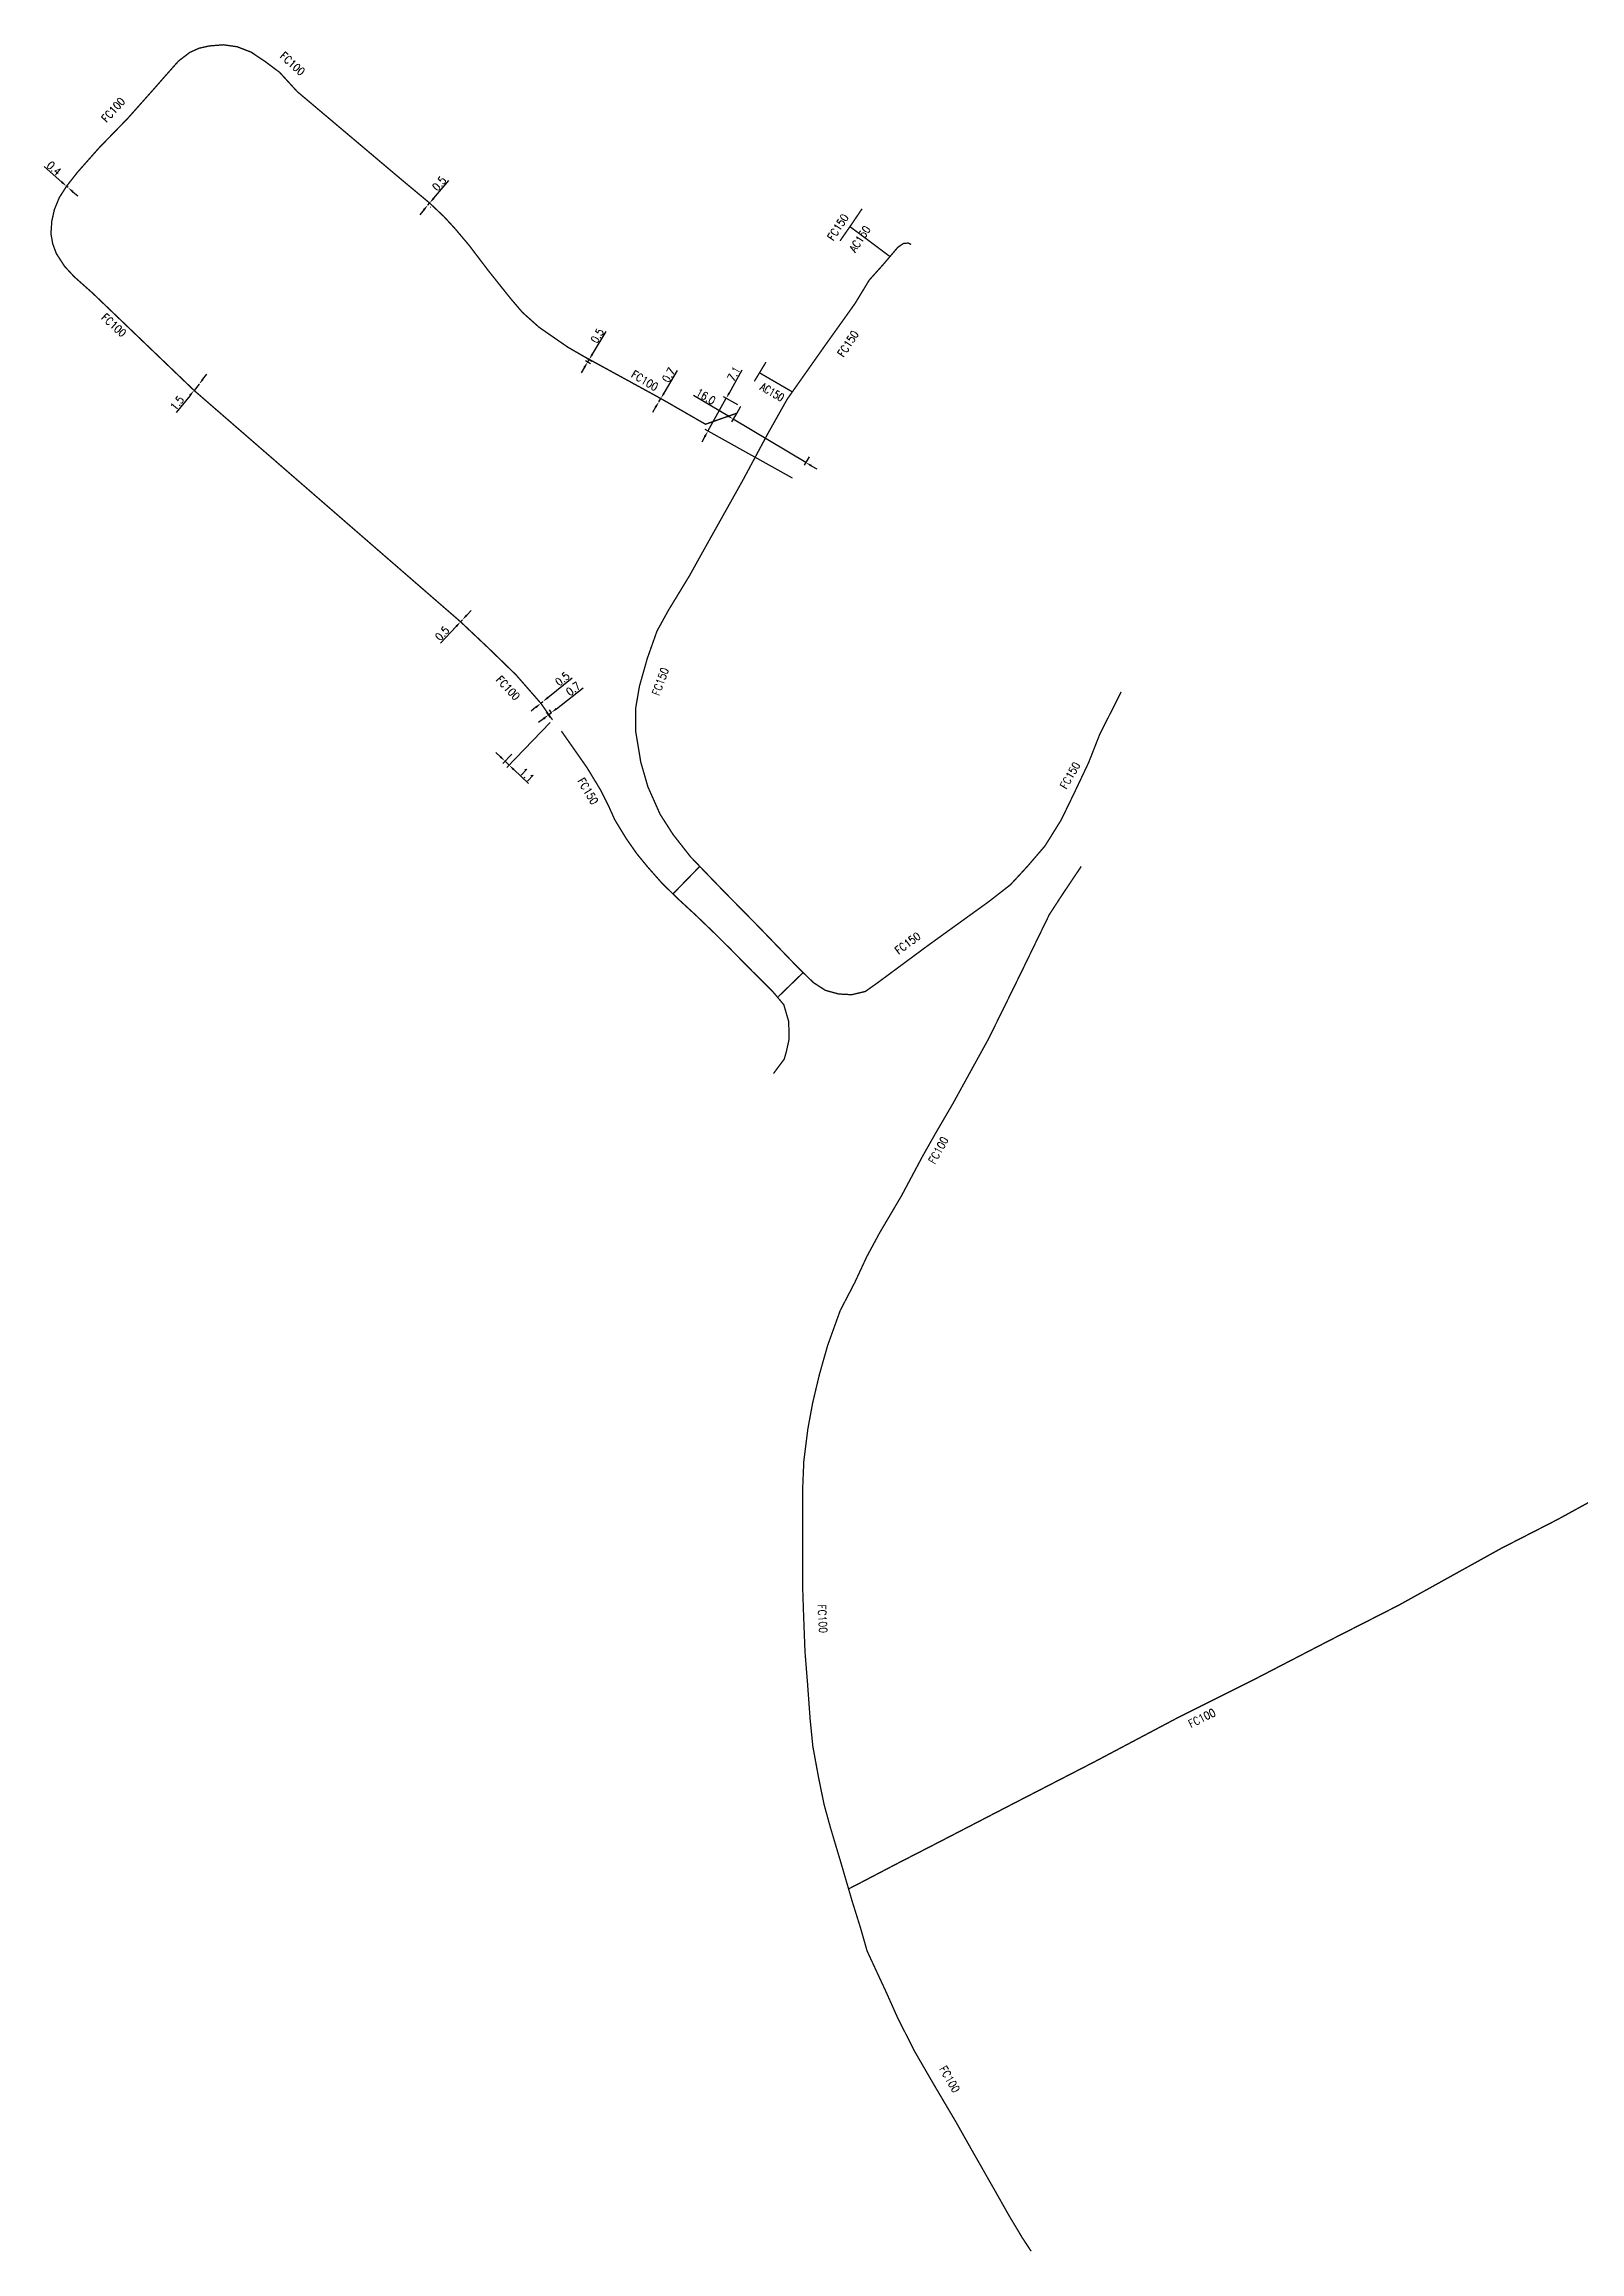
# Model space of a CAD drawing. Header units: millimetres. Extents: x 159000 to 160000, y 157069 to 157880.
# Drawn here: x 159419.1 to 159709.6, y 157068.9 to 157486.6 of the extents above; entities that cross this region are included whole.
import ezdxf
from ezdxf.enums import TextEntityAlignment as Align

# ---------------------------------------------------------------- set-up
doc = ezdxf.new("R2010")
doc.units = ezdxf.units.MM
doc.layers.get('DEFPOINTS').update_dxf_attribs({"linetype": 'CONTINUOUS'})
doc.layers.add('L_908', color=5, linetype='CONTINUOUS')
doc.styles.get("Standard").update_dxf_attribs({"font": 'romans.shx', "width": 0.85})
doc.linetypes.add('BP_HS', pattern='A,2,-1,["G",Standard,S=0.85,R=0,X=-0.27,Y=-0.4],-1', length=4)
doc.dimstyles.get("Standard").update_dxf_attribs({"dimtxt": 1.5, "dimasz": 1.2, "dimexe": 0.625, "dimexo": 0.625, "dimgap": 0.25, "dimtad": 1, "dimdec": 1, "dimzin": 0, "dimdsep": 46, "dimtxsty": 'Standard', "dimcen": -0.5, "dimadec": 0, "dimazin": 0, "dimtfac": 1, "dimtdec": 1, "dimtmove": 0, "dimatfit": 3, "dimfxl": 1, "dimtolj": 1, "dimtzin": 0, "dimarcsym": 0})

# ---------------------------------------------------------------- blocks, each defined once
blk = doc.blocks.new('*D0')
at = {"layer": 'DEFPOINTS', "color": 0, "linetype": 'Continuous', "transparency": 16777216}
for p in [(159535.37, 157418.94), (159535.37, 157418.94), (159535.73, 157419.54)]:
    blk.add_point(p, dxfattribs=at)
at = {"layer": 'L_908', "color": 0, "linetype": 'Continuous', "lineweight": -2, "transparency": 16777216}
for p, q in [((159536.35, 157420.57), (159538.9, 157424.82)), ((159534.75, 157417.91), (159534.14, 157416.88)), ((159535.37, 157418.94), (159535.73, 157419.54))]:
    blk.add_line(p, q, dxfattribs=at)
at = {"layer": 'L_908', "color": 0, "linetype": 'Continuous', "transparency": 16777216}
for points in [[(159536.18, 157420.67), (159536.52, 157420.47), (159535.73, 157419.54)], [(159534.58, 157418.01), (159534.93, 157417.81), (159535.37, 157418.94)]]:
    blk.add_solid(points, dxfattribs=at)
at = {"layer": 'L_908', "color": 0, "linetype": 'Continuous', "transparency": 16777216, "insert": (159537.23, 157423.97), "char_height": 1.5, "attachment_point": 5, "rotation": 59.0095}
blk.add_mtext('\\A1;0.7', dxfattribs=at)
blk = doc.blocks.new('*D1')
at = {"layer": 'DEFPOINTS', "color": 0, "linetype": 'Continuous', "transparency": 16777216}
for p in [(159520.97, 157427.04), (159521.23, 157427.47), (159521.91, 157426.48)]:
    blk.add_point(p, dxfattribs=at)
at = {"layer": 'L_908', "color": 0, "linetype": 'Continuous', "lineweight": -2, "transparency": 16777216}
for p, q in [((159522.79, 157427.93), (159525.39, 157432.24)), ((159521.29, 157425.45), (159520.67, 157424.42)), ((159521.51, 157426.72), (159522.45, 157426.15)), ((159521.77, 157427.15), (159522.71, 157426.58)), ((159521.91, 157426.48), (159522.17, 157426.9))]:
    blk.add_line(p, q, dxfattribs=at)
at = {"layer": 'L_908', "color": 0, "linetype": 'Continuous', "transparency": 16777216}
for points in [[(159521.12, 157425.55), (159521.47, 157425.35), (159521.91, 157426.48)], [(159522.62, 157428.04), (159522.96, 157427.83), (159522.17, 157426.9)]]:
    blk.add_solid(points, dxfattribs=at)
at = {"layer": 'L_908', "color": 0, "linetype": 'Continuous', "transparency": 16777216, "insert": (159523.72, 157431.4), "char_height": 1.5, "attachment_point": 5, "rotation": 58.885}
blk.add_mtext('\\A1;0.5', dxfattribs=at)
blk = doc.blocks.new('*D2')
at = {"layer": 'DEFPOINTS', "color": 0, "linetype": 'Continuous', "transparency": 16777216}
for p in [(159491.66, 157456.15), (159491.67, 157456.14), (159491.98, 157456.53)]:
    blk.add_point(p, dxfattribs=at)
at = {"layer": 'L_908', "color": 0, "linetype": 'Continuous', "lineweight": -2, "transparency": 16777216}
for p, q in [((159492.78, 157457.43), (159495.61, 157460.76)), ((159490.89, 157455.22), (159490.12, 157454.31)), ((159491.67, 157456.14), (159492, 157456.52)), ((159492.13, 157455.74), (159492.15, 157455.73)), ((159492.46, 157456.12), (159492.47, 157456.11))]:
    blk.add_line(p, q, dxfattribs=at)
at = {"layer": 'L_908', "color": 0, "linetype": 'Continuous', "transparency": 16777216}
for points in [[(159490.74, 157455.35), (159491.05, 157455.09), (159491.67, 157456.14)], [(159492.62, 157457.56), (159492.93, 157457.3), (159492, 157456.52)]]:
    blk.add_solid(points, dxfattribs=at)
at = {"layer": 'L_908', "color": 0, "linetype": 'Continuous', "transparency": 16777216, "insert": (159493.82, 157460.2), "char_height": 1.5, "attachment_point": 5, "rotation": 49.547}
blk.add_mtext('\\A1;0.5', dxfattribs=at)
blk = doc.blocks.new('*D3')
at = {"layer": 'DEFPOINTS', "color": 0, "linetype": 'Continuous', "transparency": 16777216}
for p in [(159423.31, 157459.7), (159423.61, 157459.44), (159423.61, 157459.44)]:
    blk.add_point(p, dxfattribs=at)
at = {"layer": 'L_908', "color": 0, "linetype": 'Continuous', "lineweight": -2, "transparency": 16777216}
for p, q in [((159422.41, 157460.49), (159419.08, 157463.41)), ((159423.61, 157459.44), (159423.31, 157459.7)), ((159424.51, 157458.65), (159425.42, 157457.86))]:
    blk.add_line(p, q, dxfattribs=at)
at = {"layer": 'L_908', "color": 0, "linetype": 'Continuous', "transparency": 16777216}
for points in [[(159422.54, 157460.64), (159422.28, 157460.34), (159423.31, 157459.7)], [(159424.65, 157458.8), (159424.38, 157458.5), (159423.61, 157459.44)]]:
    blk.add_solid(points, dxfattribs=at)
at = {"layer": 'L_908', "color": 0, "linetype": 'Continuous', "transparency": 16777216, "insert": (159420.95, 157463.1), "char_height": 1.5, "attachment_point": 5, "rotation": 318.7671}
blk.add_mtext('\\A1;0.4', dxfattribs=at)
blk = doc.blocks.new('*D4')
at = {"layer": 'DEFPOINTS', "color": 0, "linetype": 'Continuous', "transparency": 16777216}
for p in [(159447.43, 157421.08), (159448.37, 157422.25), (159448.37, 157422.25)]:
    blk.add_point(p, dxfattribs=at)
at = {"layer": 'L_908', "color": 0, "linetype": 'Continuous', "lineweight": -2, "transparency": 16777216}
for p, q in [((159448.37, 157422.25), (159447.43, 157421.08)), ((159449.12, 157423.18), (159449.87, 157424.12)), ((159446.68, 157420.14), (159444.05, 157416.88))]:
    blk.add_line(p, q, dxfattribs=at)
at = {"layer": 'L_908', "color": 0, "linetype": 'Continuous', "transparency": 16777216}
for points in [[(159446.52, 157420.27), (159446.83, 157420.02), (159447.43, 157421.08)], [(159448.96, 157423.31), (159449.27, 157423.06), (159448.37, 157422.25)]]:
    blk.add_solid(points, dxfattribs=at)
at = {"layer": 'L_908', "color": 0, "linetype": 'Continuous', "transparency": 16777216, "insert": (159444.21, 157418.67), "char_height": 1.5, "attachment_point": 5, "rotation": 51.2146}
blk.add_mtext('\\A1;1.5', dxfattribs=at)
blk = doc.blocks.new('*D5')
at = {"layer": 'DEFPOINTS', "color": 0, "linetype": 'Continuous', "transparency": 16777216}
for p in [(159497.85, 157377.3), (159498.19, 157377.67), (159498.19, 157377.67)]:
    blk.add_point(p, dxfattribs=at)
at = {"layer": 'L_908', "color": 0, "linetype": 'Continuous', "lineweight": -2, "transparency": 16777216}
for p, q in [((159499.01, 157378.54), (159499.83, 157379.42)), ((159497.03, 157376.43), (159494.04, 157373.24)), ((159498.19, 157377.67), (159497.85, 157377.3))]:
    blk.add_line(p, q, dxfattribs=at)
at = {"layer": 'L_908', "color": 0, "linetype": 'Continuous', "transparency": 16777216}
for points in [[(159496.88, 157376.56), (159497.18, 157376.29), (159497.85, 157377.3)], [(159498.87, 157378.68), (159499.16, 157378.41), (159498.19, 157377.67)]]:
    blk.add_solid(points, dxfattribs=at)
at = {"layer": 'L_908', "color": 0, "linetype": 'Continuous', "transparency": 16777216, "insert": (159494.39, 157375.08), "char_height": 1.5, "attachment_point": 5, "rotation": 46.8674}
blk.add_mtext('\\A1;0.5', dxfattribs=at)
blk = doc.blocks.new('*D6')
at = {"layer": 'DEFPOINTS', "color": 0, "linetype": 'Continuous', "transparency": 16777216}
for p in [(159513.43, 157362.19), (159513.43, 157362.19), (159513.04, 157361.88)]:
    blk.add_point(p, dxfattribs=at)
at = {"layer": 'L_908', "color": 0, "linetype": 'Continuous', "lineweight": -2, "transparency": 16777216}
for p, q in [((159514.36, 157362.95), (159518.97, 157366.72)), ((159513.04, 157361.88), (159513.43, 157362.19)), ((159512.11, 157361.12), (159511.18, 157360.36))]:
    blk.add_line(p, q, dxfattribs=at)
at = {"layer": 'L_908', "color": 0, "linetype": 'Continuous', "transparency": 16777216}
for points in [[(159514.23, 157363.11), (159514.48, 157362.8), (159513.43, 157362.19)], [(159511.98, 157361.27), (159512.24, 157360.96), (159513.04, 157361.88)]]:
    blk.add_solid(points, dxfattribs=at)
at = {"layer": 'L_908', "color": 0, "linetype": 'Continuous', "transparency": 16777216, "insert": (159517.11, 157366.49), "char_height": 1.5, "attachment_point": 5, "rotation": 39.2865}
blk.add_mtext('\\A1;0.5', dxfattribs=at)
blk = doc.blocks.new('*D7')
at = {"layer": 'DEFPOINTS', "color": 0, "linetype": 'Continuous', "transparency": 16777216}
for p in [(159550.39, 157417.23), (159564.12, 157409.02), (159563.17, 157407.44)]:
    blk.add_point(p, dxfattribs=at)
at = {"layer": 'L_908', "color": 0, "linetype": 'Continuous', "lineweight": -2, "transparency": 16777216}
for p, q in [((159548.41, 157416.26), (159541.92, 157420.14)), ((159550.07, 157416.7), (159549.12, 157415.11)), ((159563.17, 157407.44), (159549.44, 157415.65)), ((159563.8, 157408.49), (159562.85, 157406.9)), ((159564.2, 157406.82), (159565.23, 157406.21))]:
    blk.add_line(p, q, dxfattribs=at)
at = {"layer": 'L_908', "color": 0, "linetype": 'Continuous', "transparency": 16777216}
for points in [[(159548.51, 157416.43), (159548.31, 157416.09), (159549.44, 157415.65)], [(159564.31, 157406.99), (159564.1, 157406.65), (159563.17, 157407.44)]]:
    blk.add_solid(points, dxfattribs=at)
at = {"layer": 'L_908', "color": 0, "linetype": 'Continuous', "transparency": 16777216, "insert": (159544.24, 157419.92), "char_height": 1.5, "attachment_point": 5, "rotation": 329.1363}
blk.add_mtext('\\A1;16.0', dxfattribs=at)
blk = doc.blocks.new('*D8')
at = {"layer": 'DEFPOINTS', "color": 0, "linetype": 'Continuous', "transparency": 16777216}
for p in [(159550.84, 157418.05), (159544.65, 157413.38), (159561.2, 157404.13)]:
    blk.add_point(p, dxfattribs=at)
at = {"layer": 'L_908', "color": 0, "linetype": 'Continuous', "lineweight": -2, "transparency": 16777216}
for p, q in [((159548.7, 157420.62), (159551.11, 157424.94)), ((159544.65, 157413.38), (159548.11, 157419.58)), ((159550.29, 157418.36), (159547.57, 157419.88)), ((159544.07, 157412.33), (159543.48, 157411.28)), ((159560.65, 157404.44), (159544.11, 157413.68))]:
    blk.add_line(p, q, dxfattribs=at)
at = {"layer": 'L_908', "color": 0, "linetype": 'Continuous', "transparency": 16777216}
for points in [[(159548.52, 157420.72), (159548.87, 157420.53), (159548.11, 157419.58)], [(159543.89, 157412.43), (159544.24, 157412.23), (159544.65, 157413.38)]]:
    blk.add_solid(points, dxfattribs=at)
at = {"layer": 'L_908', "color": 0, "linetype": 'Continuous', "transparency": 16777216, "insert": (159549.55, 157424.2), "char_height": 1.5, "attachment_point": 5, "rotation": 60.814}
blk.add_mtext('\\A1;7.1', dxfattribs=at)
blk = doc.blocks.new('*D9')
at = {"layer": 'DEFPOINTS', "color": 0, "linetype": 'Continuous', "transparency": 16777216}
for p in [(159515.26, 157358.72), (159506.26, 157350.93), (159507.96, 157352.7)]:
    blk.add_point(p, dxfattribs=at)
at = {"layer": 'L_908', "color": 0, "linetype": 'Continuous', "lineweight": -2, "transparency": 16777216}
for p, q in [((159514.83, 157358.27), (159506.62, 157349.71)), ((159505.39, 157351.76), (159504.52, 157352.59)), ((159507.53, 157352.25), (159505.82, 157350.48)), ((159506.26, 157350.93), (159507.05, 157350.16)), ((159507.92, 157349.33), (159510.68, 157346.69))]:
    blk.add_line(p, q, dxfattribs=at)
at = {"layer": 'L_908', "color": 0, "linetype": 'Continuous', "transparency": 16777216}
for points in [[(159505.53, 157351.9), (159505.25, 157351.61), (159506.26, 157350.93)], [(159508.05, 157349.48), (159507.78, 157349.19), (159507.05, 157350.16)]]:
    blk.add_solid(points, dxfattribs=at)
at = {"layer": 'L_908', "color": 0, "linetype": 'Continuous', "transparency": 16777216, "insert": (159510.42, 157348.32), "char_height": 1.5, "attachment_point": 5, "rotation": 316.1933}
blk.add_mtext('\\A1;1.1', dxfattribs=at)
blk = doc.blocks.new('*D10')
at = {"layer": 'DEFPOINTS', "color": 0, "linetype": 'Continuous', "transparency": 16777216}
for p in [(159515.05, 157360.13), (159515.26, 157358.72), (159515.46, 157359.6)]:
    blk.add_point(p, dxfattribs=at)
at = {"layer": 'L_908', "color": 0, "linetype": 'Continuous', "lineweight": -2, "transparency": 16777216}
for p, q in [((159516, 157360.86), (159521.04, 157364.79)), ((159513.55, 157358.96), (159512.61, 157358.22)), ((159514.87, 157359.22), (159514.12, 157360.19)), ((159514.5, 157359.7), (159515.05, 157360.13)), ((159515.08, 157360.09), (159514.67, 157360.62))]:
    blk.add_line(p, q, dxfattribs=at)
at = {"layer": 'L_908', "color": 0, "linetype": 'Continuous', "transparency": 16777216}
for points in [[(159513.43, 157359.12), (159513.68, 157358.8), (159514.5, 157359.7)], [(159515.87, 157361.02), (159516.12, 157360.71), (159515.05, 157360.13)]]:
    blk.add_solid(points, dxfattribs=at)
at = {"layer": 'L_908', "color": 0, "linetype": 'Continuous', "transparency": 16777216, "insert": (159519.17, 157364.61), "char_height": 1.5, "attachment_point": 5, "rotation": 37.9478}
blk.add_mtext('\\A1;0.7', dxfattribs=at)

msp = doc.modelspace()

# ---------------------------------------------------------------- linework, layer by layer
at = {"layer": 'L_908', "linetype": 'BP_HS', "const_width": 0.25, "flags": 128}
for points in [[(159550.84, 157418.05), (159550.39, 157417.23), (159550.13, 157416.77), (159544.19, 157414.67), (159535.73, 157419.54), (159521.23, 157427.47), (159518.13, 157429.26), (159512.69, 157433.03), (159509.55, 157435.84), (159507.25, 157438.54), (159502.97, 157443.91), (159499.48, 157448.51), (159496.77, 157451.72), (159494.72, 157453.94), (159492, 157456.52), (159486.59, 157461.03), (159466.95, 157477.61), (159463.62, 157481.25), (159461.04, 157483.18), (159458.25, 157485.06), (159455.62, 157486.08), (159452.99, 157486.46), (159450.31, 157486.24), (159448.38, 157485.81), (159446.61, 157485.01), (159444.46, 157483.35), (159441.83, 157480.38), (159439.72, 157477.97), (159434.88, 157472.53), (159429.49, 157466.99), (159425.38, 157462.34), (159423.31, 157459.7), (159421.95, 157457.57), (159421.01, 157455.29), (159420.52, 157453.08), (159420.36, 157450.72), (159420.69, 157448.83), (159421.37, 157446.98), (159422.93, 157444.56), (159424.77, 157442.57), (159428.16, 157439.56), (159447.43, 157421.08), (159497.85, 157377.3), (159503.12, 157372.33), (159508.37, 157367.23), (159513.04, 157361.88), (159515.26, 157358.72), (159515.26, 157358.72), (159515.26, 157358.72)], [(159569.65, 157449.38), (159571.52, 157452.06), (159573.81, 157455.43)], [(159579.08, 157446.41), (159571.52, 157452.06)], [(159583.09, 157448.68), (159582.56, 157448.94), (159581.69, 157448.91), (159580.58, 157448.15), (159577.75, 157444.82), (159575.18, 157441.96), (159572.48, 157437.52), (159566.68, 157429.39), (159559.65, 157419.42), (159555.97, 157412.88), (159551.31, 157404.18), (159544.06, 157391.23), (159541.14, 157385.98), (159537.18, 157379.48), (159535.01, 157375.54), (159533.18, 157370.37), (159531.7, 157365.14), (159531.01, 157361.12), (159530.96, 157356.72), (159531.94, 157350.77), (159533.29, 157346.08), (159535.61, 157340.87), (159538.05, 157337.06), (159541.38, 157332.81), (159547.54, 157326.42), (159554.21, 157319.64), (159561.57, 157312), (159564.59, 157309.05), (159566.87, 157307.57), (159569.38, 157306.88), (159571.86, 157306.75), (159574.43, 157307.36), (159576.73, 157308.99), (159586.35, 157316.11), (159597.73, 157324.32), (159601.88, 157327.55), (159605.08, 157331.01), (159608.42, 157334.9), (159611.49, 157339.83), (159614.05, 157345.12), (159616.68, 157350.68), (159618.77, 157356), (159622.82, 157364.02)], [(159555.63, 157426.42), (159553.43, 157422.79)], [(159560.62, 157420.79), (159554.46, 157424.37)], [(159516.93, 157356.62), (159521.77, 157349.71), (159524.37, 157345.42), (159525.77, 157342.64), (159527.05, 157339.8), (159529.21, 157336.26), (159531.21, 157333.4), (159533.21, 157330.96), (159536.04, 157327.75), (159539.15, 157324.74), (159542.39, 157321.75), (159545.72, 157318.55), (159548.81, 157315.49), (159552.98, 157311.25), (159556.86, 157307.4), (159559, 157304.86), (159559.93, 157301.67), (159560.01, 157298.35), (159559.48, 157295.96), (159559.09, 157294.57), (159557.05, 157291.83)], [(159538.01, 157325.79), (159543.14, 157331.06)], [(159615.28, 157331.03), (159611.85, 157325.92), (159609.24, 157321.91), (159607.36, 157318.05), (159603.72, 157310.56), (159600.41, 157303.82), (159597.65, 157298.24), (159594.71, 157292.91), (159591.05, 157286.25), (159587.76, 157280.61), (159585.27, 157276.21), (159581.26, 157268.69), (159577.17, 157261.76), (159574.71, 157257.2), (159572.43, 157252.3), (159569.67, 157246.98), (159567.31, 157240.43), (159565.75, 157234.94), (159564.47, 157229.56), (159563.54, 157224.53), (159562.79, 157218.52), (159562.59, 157213.73), (159562.59, 157207.83), (159562.56, 157202.22), (159562.56, 157194.93), (159562.74, 157189.57), (159563.01, 157182.49), (159563.49, 157176.47), (159563.99, 157169.61), (159564.49, 157164.58), (159565.57, 157158.69), (159566.63, 157153.51), (159567.83, 157149.16), (159569.94, 157142.09), (159571.9, 157135.36), (159573.55, 157130.09), (159574.76, 157125.83), (159578.37, 157118.05), (159580.6, 157113.06), (159583.79, 157106.78), (159587.4, 157100.54), (159591.59, 157093.45), (159594.98, 157087.44), (159598.47, 157081.33), (159601.63, 157075.74), (159604.14, 157071.54), (159605.8, 157069.03)], [(159557.94, 157306.35), (159562.74, 157311.01)], [(159779.81, 157245.7), (159772.52, 157242.43), (159761.79, 157237.78), (159752.52, 157233.03), (159734.67, 157223.12), (159720.03, 157215.5), (159705.42, 157207.48), (159694.69, 157201.98), (159675.33, 157191.24), (159662.01, 157184.46), (159648.1, 157177.25), (159633.79, 157170.1), (159617.49, 157161.47), (159601.96, 157153.47), (159588.95, 157146.73), (159580.62, 157142.45), (159573.6, 157138.78), (159571.25, 157137.57)]]:
    msp.add_lwpolyline(points, dxfattribs=at)

# ---------------------------------------------------------------- texts
at = {"layer": 'L_908', "linetype": 'Continuous', "width": 0.85}
for rotation, p in [(317.7668, (159466.06, 157482.88)), (47.7668, (159432.14, 157474.15)), (317.7668, (159432.27, 157433.42)), (328.9873, (159532.7, 157422.93)), (313.4793, (159506.84, 157364.78))]:
    msp.add_text('FC100', height=1.5, rotation=rotation, dxfattribs=at).set_placement(p, align=Align.MIDDLE)
at = {"layer": 'L_908', "linetype": 'Continuous'}
for s, rotation, width, p in [('FC150', 56.7987, 0.85, (159568.38, 157449.28)), ('AC150', 56.7987, 0.85, (159572.53, 157447.05)), ('FC150', 56.7987, 0.85, (159570.29, 157427.22)), ('AC150', 329.786, 0.75, (159554.36, 157421.29)), ('FC150', 69.8841, 0.85, (159535.42, 157363.19)), ('FC150', 60.1452, 0.85, (159612.46, 157345.52)), ('FC150', 301.06, 0.85, (159519.92, 157347.18)), ('FC150', 36.6127, 0.85, (159580.71, 157314.27)), ('FC100', 61.1235, 0.85, (159587.59, 157274.59)), ('FC100', 273.028, 0.85, (159565.43, 157191.36)), ('FC100', 26.552, 0.85, (159636.01, 157168.01)), ('FC100', 300.0555, 0.85, (159588.38, 157103.53))]:
    msp.add_text(s, height=1.5, rotation=rotation, dxfattribs=dict(at, width=width)).set_placement(p)

# ---------------------------------------------------------------- dimensions: what is measured, and where the dimension line sits
for base, p1, p2, angle, picture, middle in [((159423.61, 157459.44), (159423.31, 157459.7), (159423.61, 157459.44), 138.7671, '*D3', (159420.29, 157462.35)), ((159491.67, 157456.14), (159491.98, 157456.53), (159491.66, 157456.15), 49.547, '*D2', (159494.58, 157459.55)), ((159521.91, 157426.48), (159521.23, 157427.47), (159520.97, 157427.04), 58.885, '*D1', (159524.57, 157430.88)), ((159535.37, 157418.94), (159535.73, 157419.54), (159535.37, 157418.94), 59.0095, '*D0', (159538.08, 157423.46)), ((159448.37, 157422.25), (159447.43, 157421.08), (159448.37, 157422.25), 231.2146, '*D4', (159444.99, 157418.04)), ((159498.19, 157377.67), (159497.85, 157377.3), (159498.19, 157377.67), 226.8674, '*D5', (159495.12, 157374.39)), ((159513.43, 157362.19), (159513.04, 157361.88), (159513.43, 157362.19), 219.2865, '*D6', (159517.74, 157365.72))]:
    dim = msp.add_linear_dim(base=base, p1=p1, p2=p2, angle=angle, dimstyle='Standard', dxfattribs=at)
    dim.commit()
    dim.dimension.update_dxf_attribs({"geometry": picture, "text_midpoint": middle, "dimtype": 160})
for base, p1, p2, angle, picture, middle in [((159544.65, 157413.38), (159550.84, 157418.05), (159561.2, 157404.13), 60.814, '*D8', (159550.42, 157423.71)), ((159563.17, 157407.44), (159550.39, 157417.23), (159564.12, 157409.02), 149.1363, '*D7', (159543.73, 157419.06)), ((159515.05, 157360.13), (159515.26, 157358.72), (159515.46, 157359.6), 217.9478, '*D10', (159519.79, 157363.82)), ((159506.26, 157350.93), (159515.26, 157358.72), (159507.96, 157352.7), 316.1933, '*D9', (159509.73, 157347.6))]:
    dim = msp.add_linear_dim(base=base, p1=p1, p2=p2, angle=angle, dimstyle='Standard', override={"dimatfit": 0}, dxfattribs=at)
    dim.commit()
    dim.dimension.update_dxf_attribs({"geometry": picture, "text_midpoint": middle, "dimtype": 160})

doc.saveas('drawing.dxf')
